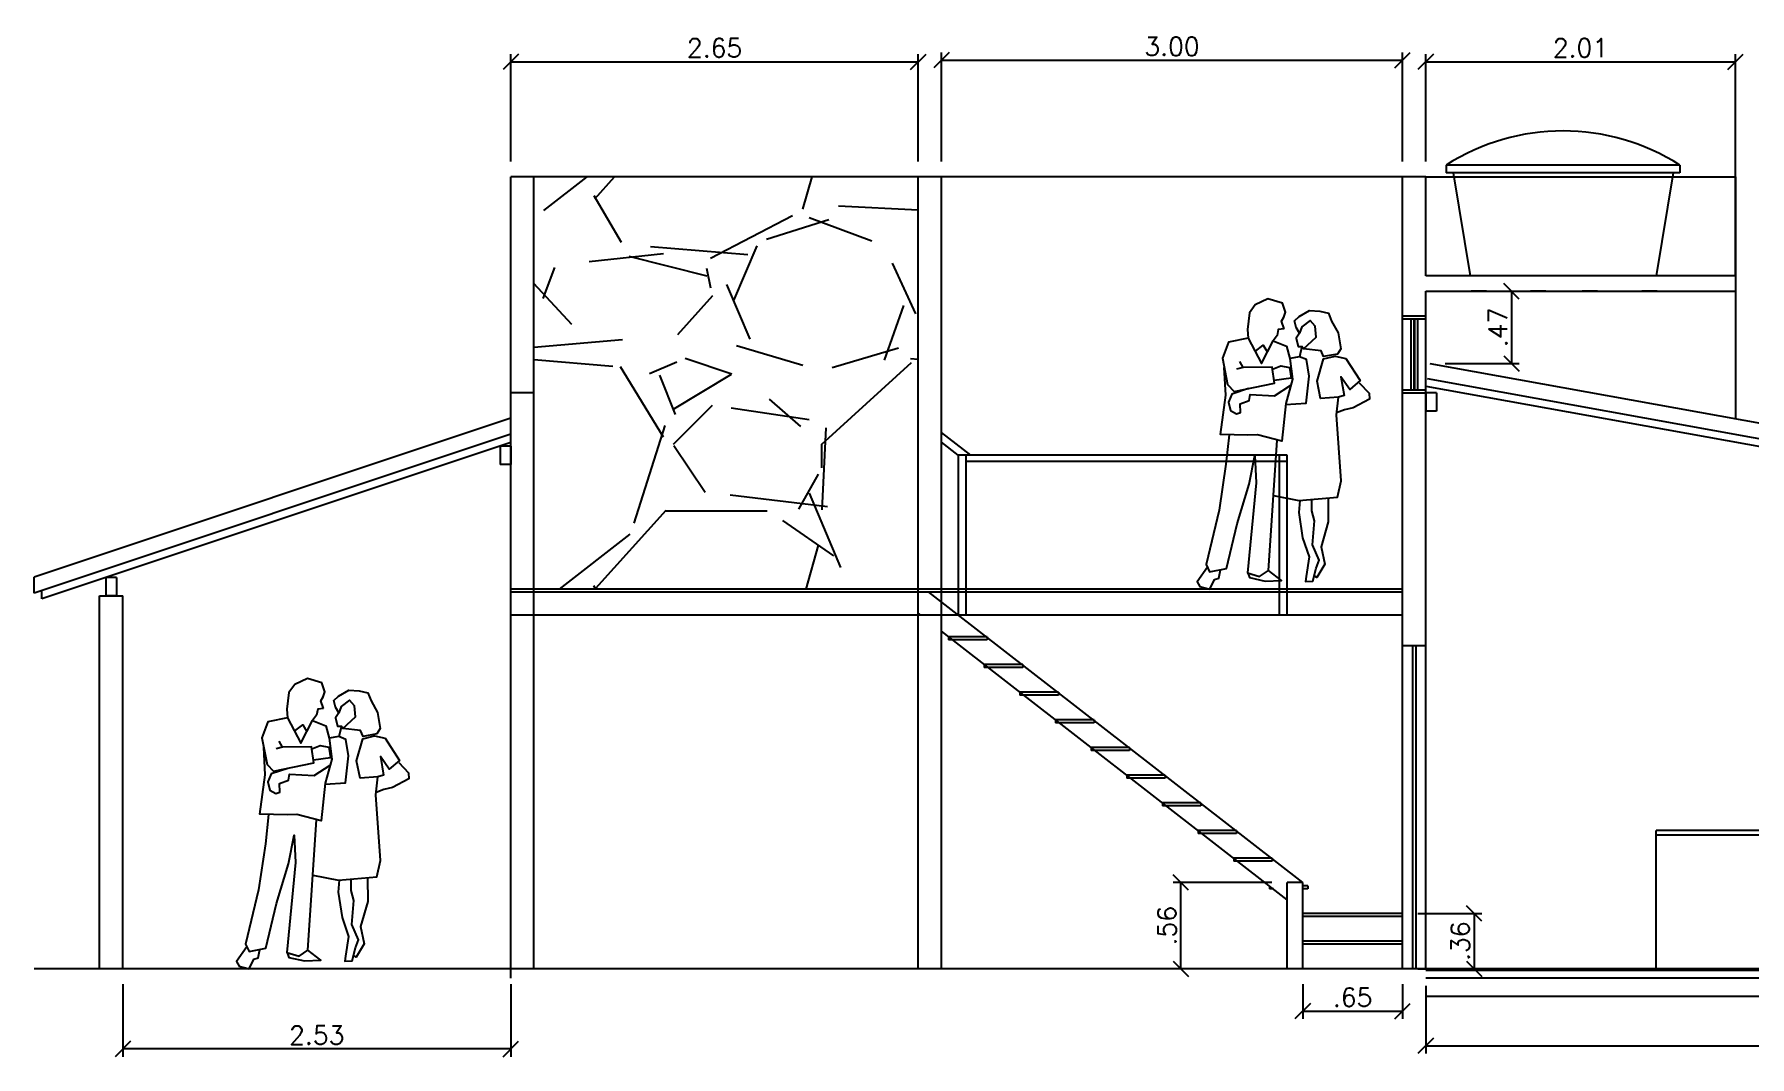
# Model space of a CAD drawing. Header units: metres. Extents: x 433 to 682, y 535 to 584.
# Drawn here: x 568.94 to 580.09, y 571.65 to 578.3 of the extents above; entities that cross this region are included whole.
import ezdxf

# ---------------------------------------------------------------- set-up
doc = ezdxf.new("R2010")
doc.units = ezdxf.units.M
doc.linetypes.add('ACAD_ISO02W100', pattern=[15, 12, -3])
for name, color, linetype in [('ARQ-COTAS', 30, 'Continuous'), ('ARQ-ESQ-01', 1, 'ACAD_ISO02W100'), ('ARQ-ESQ-02', 2, 'Continuous'), ('ARQ-HACHURA', 252, 'Continuous'), ('ARQ-NIVEL', 1, 'Continuous'), ('ARQ-TEXTO4', 4, 'Continuous'), ('ARQ_ALVENARIA', 4, 'Continuous'), ('ARQ_AVENARIA', 4, 'Continuous')]:
    doc.layers.add(name, color=color, linetype=linetype)
doc.styles.add('ROMANS', font='romans.shx')
doc.dimstyles.new('1-100', dxfattribs={"dimtxt": 0.12, "dimasz": 0.1, "dimexe": 0.05, "dimexo": 0.1, "dimgap": 0.03, "dimtad": 1, "dimzin": 5, "dimdsep": 46, "dimtxsty": 'ROMANS', "dimblk": 'OBLIQUE', "dimcen": 0, "dimclrd": 256, "dimclre": 256, "dimclrt": 2, "dimadec": 0, "dimazin": 0, "dimtfac": 1, "dimtofl": 0, "dimtmove": 2, "dimatfit": 3, "dimfxl": 0.04, "dimtolj": 1, "dimtzin": 1, "dimarcsym": 0})

# ---------------------------------------------------------------- blocks, each defined once
blk = doc.blocks.new('_Oblique')
at = {"color": 0, "linetype": 'ByBlock', "lineweight": -2}
blk.add_line((-0.5, -0.5), (0.5, 0.5), dxfattribs=at)
blk = doc.blocks.new('*D60')
at = {"layer": 'ARQ-COTAS', "lineweight": -2, "transparency": 16777216}
for p, q in [((577.9851727372661, 577.4716168757005), (577.9851727372661, 578.1705517329777)), ((577.9851727372661, 578.1205517329778), (579.9995013982589, 578.1205517329778)), ((579.9995013982589, 576.7275791019772), (579.9995013982589, 578.1705517329777))]:
    blk.add_line(p, q, dxfattribs=at)
at = {"layer": 'DEFPOINTS', "color": 0, "transparency": 16777216}
for p in [(579.9995013982589, 578.1205517329778), (577.9851727372661, 577.3716168757005), (579.9995013982589, 576.6275791019772)]:
    blk.add_point(p, dxfattribs=at)
at = {"layer": 'ARQ-COTAS', "lineweight": -2, "transparency": 16777216, "xscale": 0.1, "yscale": 0.1, "zscale": 0.1, "rotation": 180}
blk.add_blockref('_Oblique', (577.9851727372661, 578.1205517329778), dxfattribs=at)
at = {"layer": 'ARQ-COTAS', "lineweight": -2, "transparency": 16777216, "xscale": 0.1, "yscale": 0.1, "zscale": 0.1}
blk.add_blockref('_Oblique', (579.9995013982589, 578.1205517329778), dxfattribs=at)
at = {"layer": 'ARQ-COTAS', "color": 2, "transparency": 16777216, "insert": (578.9923370677625, 578.2105517329778), "char_height": 0.12, "attachment_point": 5, "style": 'ROMANS'}
blk.add_mtext('\\A1;2.01', dxfattribs=at)
blk = doc.blocks.new('*D61')
at = {"layer": 'ARQ-COTAS', "lineweight": -2, "transparency": 16777216}
for p, q in [((572.0351727372663, 577.4716168757005), (572.0351727372663, 578.1705517329777)), ((572.0351727372663, 578.1205517329778), (574.6851727372663, 578.1205517329778)), ((574.6851727372663, 577.4716168757004), (574.6851727372663, 578.1705517329777))]:
    blk.add_line(p, q, dxfattribs=at)
at = {"layer": 'DEFPOINTS', "color": 0, "transparency": 16777216}
for p in [(574.6851727372663, 578.1205517329778), (572.0351727372663, 577.3716168757005), (574.6851727372663, 577.3716168757004)]:
    blk.add_point(p, dxfattribs=at)
at = {"layer": 'ARQ-COTAS', "lineweight": -2, "transparency": 16777216, "xscale": 0.1, "yscale": 0.1, "zscale": 0.1, "rotation": 180}
blk.add_blockref('_Oblique', (572.0351727372663, 578.1205517329778), dxfattribs=at)
at = {"layer": 'ARQ-COTAS', "lineweight": -2, "transparency": 16777216, "xscale": 0.1, "yscale": 0.1, "zscale": 0.1}
blk.add_blockref('_Oblique', (574.6851727372663, 578.1205517329778), dxfattribs=at)
at = {"layer": 'ARQ-COTAS', "color": 2, "transparency": 16777216, "insert": (573.3601727372663, 578.2105517329778), "char_height": 0.12, "attachment_point": 5, "style": 'ROMANS'}
blk.add_mtext('\\A1;2.65', dxfattribs=at)
blk = doc.blocks.new('*D62')
at = {"layer": 'ARQ-COTAS', "lineweight": -2, "transparency": 16777216}
for p, q in [((574.8351727372662, 577.4716168757004), (574.8351727372662, 578.1799784053694)), ((574.8351727372662, 578.1299784053695), (577.8351727372662, 578.1299784053695)), ((577.8351727372662, 577.4716168757005), (577.8351727372662, 578.1799784053694))]:
    blk.add_line(p, q, dxfattribs=at)
at = {"layer": 'DEFPOINTS', "color": 0, "transparency": 16777216}
for p in [(577.8351727372662, 578.1299784053695), (574.8351727372662, 577.3716168757004), (577.8351727372662, 577.3716168757005)]:
    blk.add_point(p, dxfattribs=at)
at = {"layer": 'ARQ-COTAS', "lineweight": -2, "transparency": 16777216, "xscale": 0.1, "yscale": 0.1, "zscale": 0.1, "rotation": 180}
blk.add_blockref('_Oblique', (574.8351727372662, 578.1299784053695), dxfattribs=at)
at = {"layer": 'ARQ-COTAS', "lineweight": -2, "transparency": 16777216, "xscale": 0.1, "yscale": 0.1, "zscale": 0.1}
blk.add_blockref('_Oblique', (577.8351727372662, 578.1299784053695), dxfattribs=at)
at = {"layer": 'ARQ-COTAS', "color": 2, "transparency": 16777216, "insert": (576.3351727372662, 578.2199784053695), "char_height": 0.12, "attachment_point": 5, "style": 'ROMANS'}
blk.add_mtext('\\A1;3.00', dxfattribs=at)
blk = doc.blocks.new('*D63')
at = {"layer": 'ARQ-COTAS', "lineweight": -2, "transparency": 16777216}
for p, q in [((569.5101727372665, 572.1216168757004), (569.5101727372665, 571.6507401032488)), ((572.0351727372665, 572.1216168757004), (572.0351727372665, 571.6507401032488)), ((572.0351727372665, 571.7007401032488), (569.5101727372665, 571.7007401032488))]:
    blk.add_line(p, q, dxfattribs=at)
at = {"layer": 'DEFPOINTS', "color": 0, "transparency": 16777216}
for p in [(569.5101727372665, 572.2216168757004), (572.0351727372665, 572.2216168757004), (569.5101727372665, 571.7007401032488)]:
    blk.add_point(p, dxfattribs=at)
at = {"layer": 'ARQ-COTAS', "lineweight": -2, "transparency": 16777216, "xscale": 0.1, "yscale": 0.1, "zscale": 0.1, "rotation": 180}
blk.add_blockref('_Oblique', (569.5101727372665, 571.7007401032488), dxfattribs=at)
at = {"layer": 'ARQ-COTAS', "lineweight": -2, "transparency": 16777216, "xscale": 0.1, "yscale": 0.1, "zscale": 0.1}
blk.add_blockref('_Oblique', (572.0351727372665, 571.7007401032488), dxfattribs=at)
at = {"layer": 'ARQ-COTAS', "color": 2, "transparency": 16777216, "insert": (570.7726727372665, 571.7907401032488), "char_height": 0.12, "attachment_point": 5, "style": 'ROMANS'}
blk.add_mtext('\\A1;2.53', dxfattribs=at)
blk = doc.blocks.new('*D64')
at = {"layer": 'ARQ-COTAS', "lineweight": -2, "transparency": 16777216}
for p, q in [((577.9851727372663, 572.1116168757005), (577.9851727372663, 571.6713275843956)), ((583.0251727372664, 572.1216168757005), (583.0251727372664, 571.6713275843956)), ((577.9851727372663, 571.7213275843956), (583.0251727372664, 571.7213275843956))]:
    blk.add_line(p, q, dxfattribs=at)
at = {"layer": 'DEFPOINTS', "color": 0, "transparency": 16777216}
for p in [(577.9851727372663, 572.2116168757005), (583.0251727372664, 572.2216168757005), (583.0251727372664, 571.7213275843956)]:
    blk.add_point(p, dxfattribs=at)
at = {"layer": 'ARQ-COTAS', "lineweight": -2, "transparency": 16777216, "xscale": 0.1, "yscale": 0.1, "zscale": 0.1, "rotation": 180}
blk.add_blockref('_Oblique', (577.9851727372663, 571.7213275843956), dxfattribs=at)
at = {"layer": 'ARQ-COTAS', "lineweight": -2, "transparency": 16777216, "xscale": 0.1, "yscale": 0.1, "zscale": 0.1}
blk.add_blockref('_Oblique', (583.0251727372664, 571.7213275843956), dxfattribs=at)
at = {"layer": 'ARQ-COTAS', "color": 2, "transparency": 16777216, "insert": (580.5051727372663, 571.8113275843956), "char_height": 0.12, "attachment_point": 5, "style": 'ROMANS'}
blk.add_mtext('\\A1;5.04', dxfattribs=at)
blk = doc.blocks.new('*D66')
at = {"layer": 'ARQ_ALVENARIA', "lineweight": -2, "transparency": 16777216}
for p, q in [((577.1851727372665, 572.1216168757005), (577.1851727372665, 571.8972007846614)), ((577.8351727372665, 572.1216168757005), (577.8351727372665, 571.8972007846614)), ((577.1851727372665, 571.9472007846614), (577.8351727372665, 571.9472007846614))]:
    blk.add_line(p, q, dxfattribs=at)
at = {"layer": 'DEFPOINTS', "color": 0, "transparency": 16777216}
for p in [(577.1851727372665, 572.2216168757005), (577.8351727372665, 572.2216168757005), (577.8351727372665, 571.9472007846614)]:
    blk.add_point(p, dxfattribs=at)
at = {"layer": 'ARQ_ALVENARIA', "lineweight": -2, "transparency": 16777216, "xscale": 0.1, "yscale": 0.1, "zscale": 0.1, "rotation": 180}
blk.add_blockref('_Oblique', (577.1851727372665, 571.9472007846614), dxfattribs=at)
at = {"layer": 'ARQ_ALVENARIA', "lineweight": -2, "transparency": 16777216, "xscale": 0.1, "yscale": 0.1, "zscale": 0.1}
blk.add_blockref('_Oblique', (577.8351727372665, 571.9472007846614), dxfattribs=at)
at = {"layer": 'ARQ_ALVENARIA', "color": 2, "transparency": 16777216, "insert": (577.5101727372664, 572.0372007846614), "char_height": 0.12, "attachment_point": 5, "style": 'ROMANS'}
blk.add_mtext('\\A1;.65', dxfattribs=at)
blk = doc.blocks.new('*D70')
at = {"layer": 'ARQ-ESQ-01', "lineweight": -2, "transparency": 16777216}
for p, q in [((578.0851727372662, 576.6275791019773), (578.5943189026523, 576.6275791019773)), ((578.5443189026523, 576.6275791019773), (578.5443189026523, 576.1583845723712)), ((578.1118442733036, 576.1583845723712), (578.5943189026523, 576.1583845723712))]:
    blk.add_line(p, q, dxfattribs=at)
at = {"layer": 'DEFPOINTS', "color": 0, "transparency": 16777216}
for p in [(577.9851727372662, 576.6275791019773), (578.0118442733036, 576.1583845723712), (578.5443189026523, 576.1583845723712)]:
    blk.add_point(p, dxfattribs=at)
at = {"layer": 'ARQ-ESQ-01', "lineweight": -2, "transparency": 16777216, "xscale": 0.1, "yscale": 0.1, "zscale": 0.1}
for p, rotation in [((578.5443189026523, 576.6275791019773), 90), ((578.5443189026523, 576.1583845723712), 270)]:
    blk.add_blockref('_Oblique', p, dxfattribs=dict(at, rotation=rotation))
at = {"layer": 'ARQ-ESQ-01', "color": 2, "transparency": 16777216, "insert": (578.4543189026522, 576.3929818371744), "char_height": 0.12, "attachment_point": 5, "rotation": 90, "style": 'ROMANS'}
blk.add_mtext('\\A1;.47', dxfattribs=at)
blk = doc.blocks.new('*D71')
at = {"layer": 'ARQ-ESQ-01', "lineweight": -2, "transparency": 16777216}
for p, q in [((576.9851727372666, 572.7836219676773), (576.3423483998679, 572.7836219676773)), ((576.3923483998678, 572.2216168757006), (576.3923483998678, 572.7836219676773)), ((576.9851727372665, 572.2216168757006), (576.3423483998679, 572.2216168757006))]:
    blk.add_line(p, q, dxfattribs=at)
at = {"layer": 'DEFPOINTS', "color": 0, "transparency": 16777216}
for p in [(576.3923483998678, 572.7836219676773), (577.0851727372666, 572.7836219676773), (577.0851727372665, 572.2216168757006)]:
    blk.add_point(p, dxfattribs=at)
at = {"layer": 'ARQ-ESQ-01', "lineweight": -2, "transparency": 16777216, "xscale": 0.1, "yscale": 0.1, "zscale": 0.1}
for p, rotation in [((576.3923483998678, 572.7836219676773), 90), ((576.3923483998678, 572.2216168757006), 270)]:
    blk.add_blockref('_Oblique', p, dxfattribs=dict(at, rotation=rotation))
at = {"layer": 'ARQ-ESQ-01', "color": 2, "transparency": 16777216, "insert": (576.3023483998677, 572.5026194216891), "char_height": 0.12, "attachment_point": 5, "rotation": 90, "style": 'ROMANS'}
blk.add_mtext('\\A1;.56', dxfattribs=at)
blk = doc.blocks.new('*D72')
at = {"layer": 'ARQ-ESQ-01', "lineweight": -2, "transparency": 16777216}
for p, q in [((577.9351727372665, 572.5816168757005), (578.3499479183095, 572.5816168757005)), ((578.2999479183095, 572.5816168757005), (578.2999479183095, 572.2216168757005)), ((577.9351727372665, 572.2216168757005), (578.3499479183095, 572.2216168757005))]:
    blk.add_line(p, q, dxfattribs=at)
at = {"layer": 'DEFPOINTS', "color": 0, "transparency": 16777216}
for p in [(577.8351727372665, 572.5816168757005), (577.8351727372665, 572.2216168757005), (578.2999479183095, 572.2216168757005)]:
    blk.add_point(p, dxfattribs=at)
at = {"layer": 'ARQ-ESQ-01', "lineweight": -2, "transparency": 16777216, "xscale": 0.1, "yscale": 0.1, "zscale": 0.1}
for p, rotation in [((578.2999479183095, 572.5816168757005), 90), ((578.2999479183095, 572.2216168757005), 270)]:
    blk.add_blockref('_Oblique', p, dxfattribs=dict(at, rotation=rotation))
at = {"layer": 'ARQ-ESQ-01', "color": 2, "transparency": 16777216, "insert": (578.2099479183094, 572.4016168757007), "char_height": 0.12, "attachment_point": 5, "rotation": 90, "style": 'ROMANS'}
blk.add_mtext('\\A1;.36', dxfattribs=at)

msp = doc.modelspace()

# ---------------------------------------------------------------- hatches: boundary and pattern name
at = {"layer": 'ARQ-HACHURA'}
h = msp.add_hatch(dxfattribs=at)
h.set_pattern_fill('GRAVEL', color=256, scale=0.1, style=0)
h.set_pattern_definition([(228.0128, (1.8288, 2.54), (-20.32001726589601, -22.86002808951258), [0.341721, -33.8305]), (184.9697, (1.6002, 2.286), (30.48004930617913, 2.539982075387458), [0.586405, -58.054]), (132.5104, (1.016, 2.2352), (25.3999815183317, -27.94002729246041), [0.413482, -40.9347]), (267.2737, (0.0254, 1.6002), (2.539988970828173, 50.79998365336643), [0.534005, -52.8664]), (292.8337, (0, 1.0668), (-12.7000360555019, 30.48001733005111), [0.523634, -51.8398]), (357.2737, (0.2032, 0.5842), (-50.79998365336643, 2.539988970828175), [0.534005, -52.8664]), (37.6942, (0.7366000000000001, 0.5588), (-33.02002086123994, -25.39997735698489), [0.706194, -69.91310000000001]), (72.2553, (1.2954, 0.9906000000000001), (17.7800355654672, 55.8800162060364), [0.6667200000000001, -66.0053]), (121.4296, (1.4986, 1.6256), (-20.32000523526448, 33.01996115997269), [0.5358129999999999, -53.0455]), (175.2364, (1.2192, 2.0828), (27.93997805305446, -2.539976162721156), [0.611713, -29.9739]), (222.3974, (0.6096, 2.1336), (-30.48000091723971, -27.93996365063697), [0.7910780000000001, -78.3168]), (138.8141, (2.54, 1.5748), (-17.77998867422474, 15.239976557124), [0.270005, -26.7306]), (171.4692, (2.3368, 1.7526), (33.01994959559141, -5.080012800045699), [0.5136819999999999, -50.8546]), (225, (1.8288, 1.8288), (-5.329070518200752e-16, -2.539998268700197), [0.3592090000000001, -3.23289]), (203.1986, (1.651, 2.1336), (12.70004282559083, 5.080022274306265), [0.193441, -19.1506]), (291.8014, (1.4732, 2.0574), (-2.540001781894509, 7.620004908731865), [0.273566, -13.4048]), (30.9638, (1.5748, 1.8034), (7.619991954808227, 5.080003958660552), [0.44432, -14.3663]), (161.5651, (1.9558, 2.032), (5.080002318180981, -2.539996222465077), [0.321287, -7.7109]), (16.38950000000001, (0, 2.0574), (25.40001401396935, 7.619984149967805), [0.450088, -44.55880000000001]), (70.3462, (0.4318000000000001, 2.1844), (-10.15997168867651, -27.939960488545), [0.377599, -37.3822]), (293.1986, (1.9558, 2.54), (-5.080022274306264, 12.70004282559083), [0.38688, -18.9572]), (343.6105, (2.1082, 2.1844), (-25.40001401396935, 7.619984149967812), [0.450088, -44.5588]), (339.444, (0, 0.4826000000000001), (-12.70001576425591, 5.079993836050138), [0.434035, -21.2677]), (294.7751, (0.4064, 0.3302), (-12.69997040362684, 27.93998702615667), [0.3636719999999999, -36.00359999999999]), (66.80140000000002, (1.9812, 0), (5.080022274306268, 12.70004282559083), [0.38688, -18.9572]), (17.354, (2.1336, 0.3556), (-33.02000178185996, -10.15998467560563), [0.425783, -42.15239999999999]), (69.444, (0.7366000000000001, 0), (-5.079993836050145, -12.70001576425591), [0.217018, -21.4848]), (101.3099, (1.8288, 0), (-2.539987462887348, 10.15996746090262), [0.129515, -12.822]), (165.9638, (1.8034, 0.127), (7.620005354697174, -2.539995604123642), [0.523634, -9.94905]), (186.0090000000001, (1.2954, 0.254), (25.39996254442795, 2.539994068547859), [0.485267, -48.0414]), (303.6901, (1.5748, 1.5748), (-2.540000871307233, 5.07999509923184), [0.366324, -8.791780000000001]), (353.1572, (1.778, 1.27), (43.18001785664342, -5.08002275165484), [0.6395569999999999, -63.316]), (60.94540000000001, (2.413, 1.1938), (-10.15997636582909, -17.77995761083412), [0.261508, -25.8894]), (90, (2.54, 1.4224), (-2.54, 2.54), [0.1524, -2.3876]), (120.2564, (1.2446, 0.3302), (10.15997846683611, -17.77999103247756), [0.352867, -34.9339]), (48.01280000000001, (1.0668, 0.635), (20.32001726589601, 22.86002808951258), [0.683443, -33.4888]), (0, (1.524, 1.143), (2.54, 2.54), [0.6604000000000001, -1.8796]), (325.3048, (2.1844, 1.143), (-25.39995599095369, 17.78000169048476), [0.40161, -39.7593]), (254.0546, (2.5146, 0.9144000000000001), (-2.540006479701475, -10.16002420320363), [0.369829, -18.1217]), (207.646, (2.413, 0.5588), (-48.25998304902272, -25.40001597472339), [0.602145, -59.6125]), (175.4261, (1.8796, 0.2794), (-33.02000760474751, 2.539987711219462), [0.637029, -63.0658]), (175.4261, (1.8796, 0.2794), (-33.02000760474751, 2.539987711219462), [0.637029, -63.0658])])
h.paths.add_polyline_path([(572.1851727372663, 577.3716168756962), (572.1851727372664, 574.6916168757004), (574.6851727372664, 574.6916168757004), (574.6851727372663, 577.3716168756981)])

# ---------------------------------------------------------------- linework, layer by layer
for points in [[(577.0652313465284, 576.383043796948), (577.0463928474477, 576.4341330592944), (577.0634566579853, 576.4597538290035), (577.072401975341, 576.4919802969206), (577.0545212472188, 576.5509088050591), (576.9595842837285, 576.5787838727671), (576.87710282487, 576.5406793266108), (576.8395468669037, 576.4884834869979), (576.8267283108418, 576.3792677396357), (576.831234953184, 576.3232656172397), (576.7031529406283, 576.2970327741816), (576.6635862130065, 576.1936697983044), (576.6971389968878, 576.0207118869592), (576.7388519231197, 575.9763592696055), (577.0012823846544, 576.0301998623827), (576.9874058420229, 576.1351247296335), (576.7985536768625, 576.1327945113721), (576.7756648609525, 576.1705662315693)], [(577.0652313465284, 576.383043796948), (577.0267349714238, 576.3793466249593), (577.0186025951857, 576.3408819924342), (576.9937243399073, 576.3055133765438), (577.0804262521903, 576.2707285621868), (577.1017566474908, 576.1907811544197), (577.1180402708959, 576.055312245118), (577.0751974834549, 575.8980288488901), (577.0493555270954, 575.6531284299953), (576.8919590436061, 575.6937233552628), (576.8288210000381, 575.6929560397808), (576.6498332390847, 575.6963268216355), (576.6857940459894, 575.9519859305369), (576.6755438049202, 576.1320307960258)], [(576.831234953184, 576.3232656172397), (576.9175594252778, 576.1577938068459), (576.9937243399073, 576.3055133765438)], [(577.1635401032792, 576.3549990983478), (577.1432765621284, 576.3223115663935), (577.1556147850895, 576.268471389031), (577.1806540216222, 576.2696299378542)], [(576.8788080981319, 576.2386176408896), (576.9292575210169, 576.2783336805222), (576.9556746201052, 576.2317170851198)], [(576.9958191657856, 575.3006268037922), (577.1611817515144, 575.266652389678), (577.4118570679763, 575.2884078736149), (577.4346779165578, 575.3948668661269), (577.4044071226181, 575.823437755035), (577.4181551778232, 575.939930782646), (577.3021889024121, 575.9305534351258), (577.2791264791427, 576.0432644753021), (577.3207570492868, 576.1876509358472), (577.3966293391734, 576.2063694061384), (577.4651008492575, 576.1899667653494), (577.5598617460303, 576.0466060430916), (577.4915921151207, 575.9886313294448), (577.434380740489, 576.072074030026), (577.4547146807233, 575.9499226628734), (577.4181551778232, 575.939930782646)], [(577.0744894896886, 575.8913192961188), (577.2083019725575, 575.9009101146999), (577.2267327368223, 576.0768866744647), (577.2089789790178, 576.1831333755099), (577.1653753119201, 576.2011018841395)], [(577.1911017216597, 576.2533294663317), (577.1806540216222, 576.2696299378542), (577.1653753119201, 576.2011018841395), (577.1017566474908, 576.1907811544197)], [(576.7985536768625, 576.1327945113721), (576.755727737539, 576.1214277244836)], [(576.9891162403275, 576.1221918745395), (577.0436058671265, 576.1435651307795), (577.0988446505074, 576.13289870345), (577.1105685587036, 576.0635755681407), (576.9990330991059, 576.047207412019)], [(576.8321734166668, 575.9947632791636), (576.7244883238016, 575.9596168613292), (576.7026956728657, 575.9071913764293), (576.7151546482615, 575.8524793452483), (576.7546549256633, 575.831336946066), (576.7804239959775, 575.839618128612), (576.7792891468956, 575.8954506201158), (576.8361676955682, 575.9173781943032), (576.843822921709, 575.9575569952739), (577.0027743550438, 575.9478701748932), (577.1074184774611, 576.016317776148)], [(577.5535635670274, 576.0334015882039), (577.6171579361081, 575.9648492391406), (577.6191692114666, 575.9264376794821), (577.5143435484209, 575.8697386682911), (577.4579456206097, 575.8573645083413), (577.4060482848455, 575.8373440096886)], [(576.7071876907393, 575.6952466955761), (576.6863585400471, 575.5040641791072), (576.6425446042939, 575.2042925104313), (576.5571561363247, 574.85083700822), (576.5801262969169, 574.8034836019697), (576.6888187628433, 574.8250580313164), (576.7592112392641, 575.1156051352469), (576.8375173646311, 575.3730776167992), (576.873962768864, 575.5599790266988), (576.8819443851388, 575.3826736916113), (576.8259879575344, 574.7967484740857), (576.9053877885173, 574.7735987760119), (576.9631427634664, 574.8129472820447), (577.0199463582572, 575.6607134978742)], [(577.1665211967671, 575.267115786781), (577.1606803060686, 575.1894934793406), (577.1850754811273, 575.0248837064644), (577.2273260775542, 574.9016297385123), (577.2073646587922, 574.7736181526436), (577.2034770313271, 574.7411372383882), (577.2520039707667, 574.7426396210699), (577.2737787621794, 574.8283058884763), (577.2932387354956, 574.8791585640074), (577.2481430980083, 574.9794567601264), (577.2621560118439, 575.1348102256778), (577.2440808517782, 575.2010725576959), (577.2440950224121, 575.2738482251461)], [(577.3515649169963, 575.2831752685836), (577.3519574115257, 575.1280388730446), (577.3054601126705, 574.9653054522751), (577.328607351386, 574.8542803087289), (577.2763167897377, 574.7667689260924), (577.2608367163209, 574.7773893611816)], [(576.5654840994517, 574.8336687598915), (576.4979736875506, 574.7383198942842), (576.515638653442, 574.7086984098485), (576.5818340295372, 574.6918468907776), (576.6120030907573, 574.7539919500433), (576.6394580577016, 574.7621883171431), (576.6505206775178, 574.8174562225901)], [(576.8275645614451, 574.7962888017656), (576.839634349176, 574.7656389957273), (576.940473686254, 574.7431008652994), (577.0482897259038, 574.747254362801), (576.9631427634664, 574.8129472820447)], [(570.8168698388681, 573.9139411919223), (570.7980313397874, 573.9650304542687), (570.815095150325, 573.9906512239778), (570.8240404676807, 574.0228776918949), (570.8061597395584, 574.0818062000334), (570.7112227760682, 574.1096812677414), (570.6287413172097, 574.0715767215851), (570.5911853592434, 574.0193808819722), (570.5783668031814, 573.91016513461), (570.5828734455237, 573.854163012214), (570.454791432968, 573.8279301691559), (570.4152247053462, 573.7245671932787), (570.4487774892275, 573.5516092819336), (570.4904904154594, 573.5072566645798), (570.752920876994, 573.561097257357), (570.7390443343626, 573.6660221246078), (570.5501921692022, 573.6636919063465), (570.5273033532922, 573.7014636265436)], [(570.8168698388681, 573.9139411919223), (570.7783734637635, 573.9102440199337), (570.7702410875254, 573.8717793874085), (570.745362832247, 573.8364107715181), (570.8320647445299, 573.8016259571611), (570.8533951398305, 573.721678549394), (570.8696787632356, 573.5862096400923), (570.8268359757946, 573.4289262438645), (570.800994019435, 573.1840258249696), (570.6435975359458, 573.2246207502371), (570.5804594923778, 573.2238534347551), (570.4014717314244, 573.2272242166098), (570.4374325383291, 573.4828833255112), (570.4271822972598, 573.6629281910001)], [(570.5828734455237, 573.854163012214), (570.6691979176175, 573.6886912018202), (570.745362832247, 573.8364107715181)], [(570.9151785956188, 573.8858964933221), (570.8949150544681, 573.8532089613678), (570.9072532774292, 573.7993687840053), (570.9322925139619, 573.8005273328286)], [(570.6304465904716, 573.769515035864), (570.6808960133566, 573.8092310754965), (570.7073131124449, 573.7626144800942)], [(570.7474576581253, 572.8315241987665), (570.9128202438541, 572.7975497846523), (571.1634955603159, 572.8193052685892), (571.1863164088975, 572.9257642611012), (571.1560456149577, 573.3543351500093), (571.1697936701629, 573.4708281776203), (571.0538273947518, 573.4614508301001), (571.0307649714824, 573.5741618702764), (571.0723955416265, 573.7185483308215), (571.1482678315131, 573.7372668011127), (571.2167393415972, 573.7208641603237), (571.31150023837, 573.577503438066), (571.2432306074604, 573.5195287244192), (571.1860192328287, 573.6029714250003), (571.206353173063, 573.4808200578477), (571.1697936701629, 573.4708281776203)], [(570.8261279820283, 573.4222166910931), (570.9599404648972, 573.4318075096742), (570.978371229162, 573.607784069439), (570.9606174713575, 573.7140307704842), (570.9170138042598, 573.7319992791138)], [(570.9427402139994, 573.784226861306), (570.9322925139619, 573.8005273328286), (570.9170138042598, 573.7319992791138), (570.8533951398305, 573.721678549394)], [(570.5501921692022, 573.6636919063465), (570.5073662298787, 573.6523251194579)], [(570.7407547326671, 573.6530892695138), (570.7952443594662, 573.6744625257538), (570.8504831428471, 573.6637960984243), (570.8622070510432, 573.594472963115), (570.7506715914456, 573.5781048069933)], [(570.5838119090065, 573.525660674138), (570.4761268161412, 573.4905142563035), (570.4543341652054, 573.4380887714036), (570.4667931406012, 573.3833767402226), (570.506293418003, 573.3622343410403), (570.5320624883171, 573.3705155235863), (570.5309276392353, 573.4263480150901), (570.5878061879079, 573.4482755892775), (570.5954614140487, 573.4884543902482), (570.7544128473835, 573.4787675698675), (570.8590569698008, 573.5472151711223)], [(571.305202059367, 573.5642989831782), (571.3687964284478, 573.4957466341149), (571.3708077038062, 573.4573350744564), (571.2659820407606, 573.4006360632654), (571.2095841129494, 573.3882619033157), (571.1576867771852, 573.368241404663)], [(570.4588261830789, 573.2261440905504), (570.4379970323868, 573.0349615740815), (570.3941830966336, 572.7351899054056), (570.3087946286644, 572.3817344031943), (570.3317647892566, 572.334380996944), (570.440457255183, 572.3559554262907), (570.5108497316038, 572.6465025302213), (570.5891558569708, 572.9039750117735), (570.6256012612037, 573.0908764216731), (570.6335828774785, 572.9135710865856), (570.5776264498741, 572.32764586906), (570.6570262808569, 572.3044961709862), (570.7147812558061, 572.343844677019), (570.7715848505969, 573.1916108928485)], [(570.9181596891068, 572.7980131817553), (570.9123187984083, 572.720390874315), (570.936713973467, 572.5557811014387), (570.9789645698938, 572.4325271334866), (570.9590031511319, 572.3045155476179), (570.9551155236668, 572.2720346333625), (571.0036424631064, 572.2735370160442), (571.0254172545191, 572.3592032834506), (571.0448772278353, 572.4100559589817), (570.999781590348, 572.5103541551007), (571.0137945041836, 572.6657076206521), (570.9957193441179, 572.7319699526702), (570.9957335147518, 572.8047456201205)], [(571.103203409336, 572.8140726635579), (571.1035959038654, 572.6589362680189), (571.0570986050102, 572.4962028472494), (571.0802458437257, 572.3851777037032), (571.0279552820774, 572.2976663210667), (571.0124752086606, 572.3082867561559)], [(570.3171225917914, 572.3645661548658), (570.2496121798903, 572.2692172892586), (570.2672771457817, 572.2395958048228), (570.3334725218768, 572.2227442857519), (570.363641583097, 572.2848893450176), (570.3910965500413, 572.2930857121174), (570.4021591698574, 572.3483536175644)], [(570.5792030537848, 572.32718619674), (570.5912728415157, 572.2965363907016), (570.6921121785937, 572.2739982602737), (570.7999282182435, 572.2781517577753), (570.7147812558061, 572.343844677019)]]:
    msp.add_lwpolyline(points)
for points in [[(577.1635401032792, 576.3549990983478), (577.1423371839992, 576.3926860030988), (577.1315323626541, 576.435483670607), (577.1617192833974, 576.4643879473663), (577.2290276725843, 576.5032558325377), (577.2958167568022, 576.4982055898781), (577.3532185869105, 576.485740178657), (577.3736581671754, 576.4328802042344), (577.4160640057354, 576.3575063947324), (577.433987394432, 576.2546314869475), (577.4107950357838, 576.2191780556109), (577.3215203883019, 576.2028240055189), (577.3059371244559, 576.2402281921161), (577.1911017216597, 576.2533294663317), (577.2721621425186, 576.3303792658746), (577.2661709770179, 576.4016675452037), (577.2330536940651, 576.4377002959039), (577.1791476624736, 576.3964679905334)], [(570.9151785956188, 573.8858964933221), (570.8939756763389, 573.9235833980731), (570.8831708549938, 573.9663810655813), (570.913357775737, 573.9952853423406), (570.980666164924, 574.034153227512), (571.0474552491419, 574.0291029848524), (571.1048570792502, 574.0166375736313), (571.1252966595151, 573.9637775992087), (571.1677024980751, 573.8884037897067), (571.1856258867717, 573.7855288819218), (571.1624335281235, 573.7500754505852), (571.0731588806416, 573.7337214004932), (571.0575756167956, 573.7711255870904), (570.9427402139994, 573.784226861306), (571.0238006348583, 573.861276660849), (571.0178094693575, 573.932564940178), (570.9846921864048, 573.9685976908783), (570.9307861548133, 573.9273653855078)]]:
    msp.add_lwpolyline(points, close=True)
at = {"layer": 'ARQ-ESQ-01'}
for p, q in [((577.8351727372664, 576.4475791019773), (577.9851727372662, 576.4475791019773)), ((577.8876727372663, 576.4475791019775), (577.8876727372663, 575.9875791019773)), ((577.9076727372664, 576.4475791019775), (577.9076727372662, 575.9875791019773)), ((577.9126727372663, 576.4475791019775), (577.9126727372663, 575.9875791019773)), ((577.9326727372663, 576.4475791019775), (577.9326727372663, 575.9875791019773)), ((577.8351727372664, 575.9875791019773), (577.9851727372662, 575.9875791019773)), ((575.0258415158362, 575.5616168757005), (574.8351727372662, 575.7096560856887)), ((574.9443116991879, 575.5616168757005), (574.8351727372664, 575.6463546383428)), ((577.0851727372664, 575.5616168757005), (574.9443116991878, 575.5616168757005)), ((574.9443116991877, 575.5616168757005), (574.9443116991877, 574.5216168757004)), ((574.9943116991876, 575.5616168757005), (574.9943116991876, 574.5216168757004)), ((577.0851727372664, 575.5216168757005), (574.995830152599, 575.5216168757004)), ((577.0351727372664, 574.5216168757004), (577.0351727372664, 575.5616168757005)), ((577.0851727372662, 574.5216168757004), (577.0851727372662, 575.5616168757003)), ((577.8351727372664, 574.6716168757002), (572.0351727372666, 574.6716168757005)), ((577.8351727372664, 574.5216168757004), (572.0351727372666, 574.5216168757005)), ((577.0851727372667, 572.6713597079429), (574.8351727372662, 574.4183065598165)), ((575.1324276318111, 574.3816168757006), (574.8824276318107, 574.3816168757006)), ((574.8824276318111, 574.3816168757006), (574.8824276318107, 574.3616168757006)), ((575.1324276318107, 574.3616168757006), (574.8824276318107, 574.3616168757006)), ((577.9001727372664, 574.3216168757007), (577.9001727372664, 572.2216168757006)), ((577.9201727372664, 574.3216168757007), (577.9201727372664, 572.2216168757006)), ((576.7498483642113, 573.1216168757007), (576.5052589142623, 573.1216168757007)), ((576.5052589142623, 573.1216168757007), (576.505258914262, 573.1016168757008)), ((576.755258914262, 573.1016168757008), (576.505258914262, 573.1016168757008)), ((576.7552589142623, 573.1216168757007), (576.7498483642115, 573.1216168757006)), ((576.7552589142623, 573.1216168757007), (576.755258914262, 573.1016168757008)), ((576.9816814045618, 572.9416168757008), (576.7370919546123, 572.9416168757007)), ((576.9870919546125, 572.9416168757007), (576.7370919546122, 572.9416168757007)), ((576.7370919546125, 572.9416168757007), (576.7370919546122, 572.9216168757007)), ((576.9870919546122, 572.9216168757007), (576.7370919546122, 572.9216168757007)), ((576.9870919546125, 572.9416168757007), (576.9870919546122, 572.9216168757007)), ((576.9689249949627, 572.7616168757007), (576.9689249949623, 572.7416168757007)), ((576.9946842216683, 572.7416168757007), (576.9689249949623, 572.7416168757007)), ((577.0851727372665, 572.2216168757006), (577.0851727372666, 572.7836219676773)), ((577.1851727372666, 572.7836219676773), (577.0851727372666, 572.7836219676773)), ((577.1851727372665, 572.2216168757006), (577.1851727372666, 572.7836219676774)), ((577.213514444912, 572.7616168757006), (577.1851727372666, 572.7616168757006)), ((577.2189249949627, 572.7616168757007), (577.1851727372666, 572.7616168757007)), ((577.2189249949623, 572.7416168757007), (577.1851727372665, 572.7416168757007)), ((577.2189249949627, 572.7574160119769), (577.2135144449119, 572.7616168757006)), ((577.2189249949627, 572.7616168757007), (577.2189249949623, 572.7416168757007)), ((577.8351727372664, 572.5816168757005), (577.1851727372665, 572.5816168757008)), ((577.8351727372664, 572.5616168757006), (577.1851727372665, 572.5616168757008)), ((577.1851727372665, 572.2216168757005), (577.1851727372665, 572.4016168757005)), ((577.8351727372665, 572.4016168757005), (577.1851727372665, 572.4016168757005)), ((577.8351727372665, 572.3816168757005), (577.1851727372665, 572.3816168757005))]:
    msp.add_line(p, q, dxfattribs=at)
at = {"layer": 'ARQ-ESQ-02'}
for p, q in [((578.3804111743777, 576.6275791019772), (578.2804111743777, 576.6275791019772)), ((578.7672111743776, 576.6275791019772), (578.6672111743778, 576.6275791019772)), ((579.1038111743777, 576.6275791019772), (579.0038111743778, 576.6275791019772)), ((579.4904111743778, 576.6275791019772), (579.3904111743777, 576.6275791019772)), ((577.8351727372664, 574.6916168757003), (572.0351727372666, 574.6916168757004))]:
    msp.add_line(p, q, dxfattribs=at)
at = {"layer": 'ARQ-NIVEL'}
for p, q in [((577.1851727372665, 572.7836219676774), (574.7535082945301, 574.6716168757002)), ((575.1324276318111, 574.3816168757006), (575.1324276318107, 574.3616168757006)), ((575.3588501221103, 574.2016168757008), (575.1142606721611, 574.2016168757008)), ((575.3642606721611, 574.2016168757008), (575.1142606721608, 574.2016168757008)), ((575.1142606721611, 574.2016168757008), (575.1142606721608, 574.1816168757008)), ((575.3642606721608, 574.1816168757008), (575.1142606721608, 574.1816168757008)), ((575.3642606721611, 574.2016168757008), (575.3642606721608, 574.1816168757008)), ((575.5906831624606, 574.0216168757005), (575.3460937125112, 574.0216168757007)), ((575.5960937125113, 574.0216168757007), (575.346093712511, 574.0216168757007)), ((575.3460937125113, 574.0216168757007), (575.346093712511, 574.0016168757007)), ((575.596093712511, 574.0016168757007), (575.346093712511, 574.0016168757007)), ((575.5960937125113, 574.0216168757007), (575.596093712511, 574.0016168757007)), ((575.8225162028107, 573.8416168757007), (575.5779267528615, 573.8416168757008)), ((575.8279267528615, 573.8416168757008), (575.5779267528611, 573.8416168757008)), ((575.5779267528615, 573.8416168757008), (575.5779267528611, 573.8216168757008)), ((575.8279267528615, 573.8416168757008), (575.8279267528611, 573.8216168757008)), ((575.8279267528611, 573.8216168757008), (575.5779267528611, 573.8216168757008)), ((576.054349243161, 573.6616168757007), (575.8097597932117, 573.6616168757007)), ((576.0597597932118, 573.6616168757007), (575.8097597932115, 573.6616168757007)), ((575.8097597932118, 573.6616168757007), (575.8097597932115, 573.6416168757007)), ((576.0597597932115, 573.6416168757007), (575.8097597932115, 573.6416168757007)), ((576.0597597932118, 573.6616168757007), (576.0597597932115, 573.6416168757007)), ((576.2861822835112, 573.4816168757008), (576.0415928335618, 573.4816168757008)), ((576.2915928335618, 573.4816168757008), (576.0415928335615, 573.4816168757008)), ((576.0415928335618, 573.4816168757008), (576.0415928335615, 573.4616168757008)), ((576.2915928335615, 573.4616168757008), (576.0415928335615, 573.4616168757008)), ((576.2915928335618, 573.4816168757008), (576.2915928335615, 573.4616168757008)), ((576.5180153238614, 573.3016168757007), (576.2734258739121, 573.3016168757007)), ((576.5234258739122, 573.3016168757007), (576.2734258739118, 573.3016168757007)), ((576.2734258739122, 573.3016168757007), (576.2734258739118, 573.2816168757007)), ((576.5234258739118, 573.2816168757007), (576.2734258739118, 573.2816168757007)), ((576.5234258739122, 573.3016168757007), (576.5234258739118, 573.2816168757007))]:
    msp.add_line(p, q, dxfattribs=at)
at = {"layer": 'ARQ-TEXTO4'}
for p, q in [((577.9851727372662, 575.9675791019773), (577.9851727372662, 575.8475791019772)), ((578.0551727372663, 575.9675791019772), (577.9851727372662, 575.9675791019773)), ((578.0551727372663, 575.9675791019773), (578.0551727372663, 575.8475791019772)), ((578.0551727372663, 575.8475791019772), (577.9851727372662, 575.8475791019772)), ((571.9651727372661, 575.6216168757005), (571.9651727372661, 575.5016168757004)), ((572.0351727372662, 575.6216168757004), (571.9651727372661, 575.6216168757005)), ((572.0351727372662, 575.6216168757005), (572.0351727372662, 575.5016168757004)), ((572.0351727372662, 575.5016168757004), (571.9651727372661, 575.5016168757004)), ((569.4001727372663, 574.7666168757005), (569.4001727372663, 574.6466168757004)), ((569.4701727372664, 574.7666168757004), (569.4001727372663, 574.7666168757005)), ((569.4701727372664, 574.7666168757005), (569.4701727372664, 574.6466168757004)), ((569.4701727372664, 574.6466168757004), (569.4001727372663, 574.6466168757004))]:
    msp.add_line(p, q, dxfattribs=at)
at = {"layer": 'ARQ_ALVENARIA'}
for p, q in [((579.6385961167225, 577.4482507695188), (578.1185961167223, 577.4482507695186)), ((578.1185961167222, 577.4482507695185), (578.1185961167222, 577.3982507695184)), ((579.6385961167225, 577.448250769519), (579.6385961167225, 577.3982507695189)), ((577.9851727372661, 577.3716168757006), (572.0351727372663, 577.3716168756961)), ((572.0351727372665, 572.1616168757006), (572.0351727372663, 577.3716168756961)), ((572.1851727372665, 572.2216168757003), (572.1851727372663, 577.3716168757003)), ((574.6851727372665, 572.2216168757004), (574.6851727372663, 577.3716168757004)), ((574.8351727372665, 572.2216168757004), (574.8351727372662, 577.3716168757004)), ((577.9851727372661, 577.3716168757006), (577.8351727372662, 577.3716168757005)), ((577.8351727372665, 572.2216168757005), (577.8351727372662, 577.3716168757005)), ((577.9851727372662, 576.7282507695187), (577.9851727372661, 577.3716168757005)), ((577.9851727372661, 576.7282507695187), (577.9851727372661, 577.3716168757005)), ((579.6385961167225, 577.3982507695189), (578.1185961167223, 577.3982507695187)), ((578.1631173933181, 577.3982507695185), (578.2735961167223, 576.7282507695187)), ((579.5940748401267, 577.3982507695189), (579.4835961167225, 576.7282507695187)), ((579.9995013982589, 577.3716168757005), (579.9995013982589, 576.6275791019772)), ((579.9995013982589, 576.7282507695186), (577.9851727372661, 576.7282507695187)), ((577.9851727372663, 574.7216168757005), (577.9851727372661, 576.6275791019773)), ((577.9851727372665, 574.6916168757003), (577.9851727372662, 576.6275791019774)), ((577.9851727372661, 576.6275791019773), (579.9995013982589, 576.6275791019772)), ((577.8351727372664, 576.4675791019773), (577.9851727372662, 576.4675791019773)), ((578.0118442733036, 576.1583845723712), (585.6751727372665, 574.7737010801746)), ((572.1851727372664, 575.9675791019772), (572.0351727372664, 575.9675791019773)), ((577.8351727372664, 575.9675791019773), (577.9851727372662, 575.9675791019773)), ((577.9851727372665, 576.0107748532962), (585.6251727372667, 574.6303065711222)), ((577.9940632492788, 576.0599780929879), (585.6751727372665, 574.672081755282)), ((572.0351727372663, 575.8030640920423), (568.9351727372663, 574.7697307587088)), ((572.0351727372663, 575.6976548367032), (568.9351727372663, 574.6643215033697)), ((572.0351727372664, 575.6449502090338), (568.9851727372661, 574.628283542367)), ((572.0351727372664, 575.6216168757004), (571.965172737266, 575.6216168757004)), ((568.9351727372662, 574.6643215033698), (568.9351727372663, 574.7697307587088)), ((569.4701727372666, 574.7666168757004), (569.4001727372662, 574.7666168757004)), ((568.9851727372662, 574.6282835423671), (568.9851727372661, 574.6809881700364)), ((569.3601727372665, 572.2216168757004), (569.3601727372662, 574.6466168757004)), ((569.3601727372662, 574.6466168757004), (569.5101727372665, 574.6466168757004)), ((569.5101727372665, 572.2216168757004), (569.5101727372664, 574.6466168757004)), ((574.7535082945301, 574.6716168757002), (574.6851727372664, 574.6716168757004)), ((577.9851727372663, 572.2216168757005), (577.9851727372663, 574.7216168757005)), ((577.9851727372663, 572.2216168757005), (577.9851727372663, 574.6916168757006)), ((574.7021130448725, 574.5216168757004), (574.6851727372664, 574.5347696832747)), ((577.9851727372663, 574.3216168757006), (577.8351727372664, 574.3216168757006)), ((583.0251727372664, 573.1216168757005), (579.4851727372663, 573.1216168757005)), ((579.4851727372663, 572.2216168757005), (579.4851727372663, 573.1216168757005)), ((583.0251727372664, 573.0916168757005), (579.4851727372665, 573.0916168757005)), ((577.9851727372663, 572.2216168757005), (568.9351727372664, 572.2216168757004)), ((583.1751727372664, 572.2216168757004), (577.9851727372665, 572.2216168757005)), ((583.1751727372664, 572.2116168757007), (577.9851727372663, 572.2116168757005)), ((583.1751727372664, 572.1616168757005), (577.9851727372663, 572.1616168757006)), ((585.1751727372664, 572.0416168757005), (577.9851727372665, 572.0416168757006))]:
    msp.add_line(p, q, dxfattribs=at)
msp.add_arc((578.8785961167227, 576.2596767156473), 1.410782861228751, 57.40427060661265, 122.5957293934188, dxfattribs=at)
at = {"layer": 'ARQ_AVENARIA'}
for p, q in [((577.9851727372661, 577.3716168757005), (579.9995013982589, 577.3716168757005)), ((579.9995013982589, 576.6275791019772), (579.9995013982588, 575.7992356696437))]:
    msp.add_line(p, q, dxfattribs=at)

# ---------------------------------------------------------------- dimensions: what is measured, and where the dimension line sits
at = {"layer": 'ARQ-COTAS'}
for base, p1, p2, picture, middle in [((577.8351727372662, 578.1299784053695), (574.8351727372662, 577.3716168757004), (577.8351727372662, 577.3716168757005), '*D62', (576.3351727372662, 578.2199784053695)), ((569.5101727372665, 571.7007401032488), (572.0351727372665, 572.2216168757004), (569.5101727372665, 572.2216168757004), '*D63', (570.7726727372665, 571.7907401032488)), ((583.0251727372664, 571.7213275843956), (577.9851727372663, 572.2116168757005), (583.0251727372664, 572.2216168757005), '*D64', (580.5051727372663, 571.8113275843956))]:
    dim = msp.add_linear_dim(base=base, p1=p1, p2=p2, dimstyle='1-100', dxfattribs=at)
    dim.commit()
    dim.dimension.update_dxf_attribs({"geometry": picture, "text_midpoint": middle})
for base, p1, p2, picture, middle in [((574.6851727372663, 578.1205517329778), (572.0351727372663, 577.3716168757005), (574.6851727372663, 577.3716168757004), '*D61', (573.3601727372663, 578.2105517329778)), ((579.9995013982589, 578.1205517329778), (577.9851727372661, 577.3716168757005), (579.9995013982589, 576.6275791019772), '*D60', (578.9923370677625, 578.2105517329778))]:
    dim = msp.add_linear_dim(base=base, p1=p1, p2=p2, angle=180, dimstyle='1-100', dxfattribs=at)
    dim.commit()
    dim.dimension.update_dxf_attribs({"geometry": picture, "text_midpoint": middle})
at = {"layer": 'ARQ-ESQ-01'}
for base, p1, p2, picture, middle in [((578.5443189026523, 576.1583845723712), (577.9851727372662, 576.6275791019773), (578.0118442733036, 576.1583845723712), '*D70', (578.4543189026522, 576.3929818371744)), ((576.3923483998678, 572.7836219676773), (577.0851727372665, 572.2216168757006), (577.0851727372666, 572.7836219676773), '*D71', (576.3023483998677, 572.5026194216891)), ((578.2999479183095, 572.2216168757005), (577.8351727372665, 572.5816168757005), (577.8351727372665, 572.2216168757005), '*D72', (578.2099479183094, 572.4016168757007))]:
    dim = msp.add_linear_dim(base=base, p1=p1, p2=p2, angle=90, dimstyle='1-100', dxfattribs=at)
    dim.commit()
    dim.dimension.update_dxf_attribs({"geometry": picture, "text_midpoint": middle})
at = {"layer": 'ARQ_ALVENARIA'}
dim = msp.add_linear_dim(base=(577.8351727372665, 571.9472007846614), p1=(577.1851727372665, 572.2216168757005), p2=(577.8351727372665, 572.2216168757005), dimstyle='1-100', dxfattribs=at)
dim.commit()
dim.dimension.update_dxf_attribs({"geometry": '*D66', "text_midpoint": (577.5101727372664, 572.0372007846614)})

doc.saveas('drawing.dxf')
